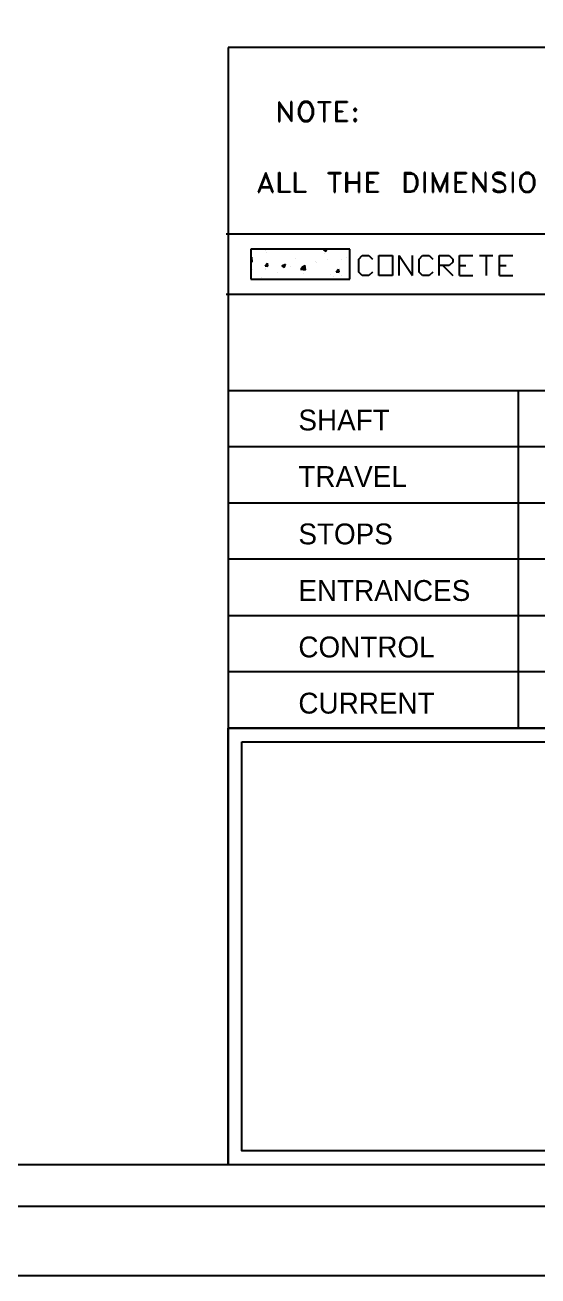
# Model space of a CAD drawing. Header units: millimetres. Extents: x -23396 to 106750, y 116 to 66281.
# Drawn here: x 34447 to 38140, y 116 to 9118 of the extents above; entities that cross this region are included whole.
import ezdxf

# ---------------------------------------------------------------- set-up
doc = ezdxf.new("R2010")
doc.units = ezdxf.units.MM

msp = doc.modelspace()

# ---------------------------------------------------------------- linework, layer by layer
at = {"color": 0}
for p, q in [((35908.545, 8955.947), (35908.545, 915.539)), ((44008.845, 8955.897), (35908.545, 8955.897)), ((36361.695, 8443.747), (36274.745, 8566.447)), ((36274.745, 8566.447), (36274.745, 8424.647)), ((36367.895, 8566.447), (36361.695, 8566.447)), ((36361.695, 8566.447), (36361.695, 8443.747)), ((36367.895, 8424.647), (36367.895, 8566.447)), ((36442.145, 8560.147), (36429.445, 8545.297)), ((36463.145, 8560.147), (36441.795, 8551.647)), ((36456.945, 8566.547), (36442.145, 8560.147)), ((36482.345, 8566.547), (36456.945, 8566.547)), ((36475.845, 8560.147), (36463.145, 8560.147)), ((36496.995, 8551.647), (36475.845, 8560.147)), ((36496.995, 8560.147), (36482.345, 8566.547)), ((36509.845, 8545.297), (36496.995, 8560.147)), ((36556.245, 8560.147), (36556.245, 8566.447)), ((36556.245, 8566.447), (36645.145, 8566.447)), ((36645.145, 8560.147), (36556.245, 8560.147)), ((36598.395, 8560.147), (36598.395, 8424.647)), ((36604.745, 8424.647), (36604.745, 8560.147)), ((36645.145, 8566.447), (36645.145, 8560.147)), ((36685.395, 8566.447), (36685.395, 8424.647)), ((36685.545, 8566.547), (36765.795, 8566.547)), ((36691.745, 8560.147), (36691.745, 8430.997)), ((36765.795, 8560.147), (36691.895, 8560.147)), ((36765.795, 8566.547), (36765.795, 8560.147)), ((36281.245, 8424.647), (36281.245, 8545.297)), ((36281.245, 8545.297), (36367.895, 8424.647)), ((36423.095, 8532.647), (36416.745, 8511.497)), ((36416.745, 8511.497), (36416.745, 8477.597)), ((36416.745, 8477.597), (36423.095, 8458.547)), ((36429.245, 8532.647), (36422.895, 8511.397)), ((36422.895, 8511.397), (36422.895, 8477.597)), ((36422.895, 8477.597), (36429.245, 8458.497)), ((36429.445, 8545.297), (36423.095, 8532.647)), ((36441.795, 8551.647), (36429.245, 8532.647)), ((36509.695, 8532.647), (36496.995, 8551.647)), ((36516.045, 8511.397), (36509.695, 8532.647)), ((36509.695, 8458.497), (36516.045, 8477.597)), ((36516.195, 8532.647), (36509.845, 8545.297)), ((36516.045, 8477.597), (36516.045, 8511.397)), ((36524.695, 8511.497), (36516.195, 8532.647)), ((36516.195, 8458.547), (36524.695, 8477.597)), ((36524.695, 8477.597), (36524.695, 8511.497)), ((36691.545, 8498.747), (36731.945, 8498.747)), ((36731.945, 8492.397), (36691.545, 8492.397)), ((36731.945, 8498.747), (36731.945, 8492.397)), ((36820.645, 8517.747), (36814.295, 8511.397)), ((36814.295, 8511.397), (36814.295, 8505.047)), ((36814.295, 8505.047), (36820.645, 8498.747)), ((36826.995, 8517.747), (36820.645, 8517.747)), ((36820.645, 8511.397), (36820.645, 8505.047)), ((36826.995, 8511.397), (36820.645, 8511.397)), ((36820.645, 8505.047), (36826.995, 8505.047)), ((36820.645, 8498.747), (36826.995, 8498.747)), ((36833.345, 8511.397), (36826.995, 8517.747)), ((36826.995, 8505.047), (36826.995, 8511.397)), ((36826.995, 8498.747), (36833.345, 8505.047)), ((36833.345, 8505.047), (36833.345, 8511.397)), ((36274.745, 8424.647), (36281.245, 8424.647)), ((36423.095, 8458.547), (36429.445, 8443.747)), ((36429.245, 8458.497), (36441.795, 8437.347)), ((36429.445, 8443.747), (36442.145, 8431.047)), ((36441.795, 8437.347), (36463.145, 8430.997)), ((36442.145, 8431.047), (36456.945, 8424.647)), ((36456.945, 8424.647), (36482.345, 8424.647)), ((36463.145, 8430.997), (36475.845, 8430.997)), ((36475.845, 8430.997), (36496.995, 8437.347)), ((36482.345, 8424.647), (36496.995, 8431.047)), ((36496.995, 8437.347), (36509.695, 8458.497)), ((36496.995, 8431.047), (36509.845, 8443.747)), ((36509.845, 8443.747), (36516.195, 8458.547)), ((36598.395, 8424.647), (36604.745, 8424.647)), ((36765.795, 8424.647), (36685.545, 8424.647)), ((36691.895, 8430.997), (36765.795, 8430.997)), ((36765.795, 8430.997), (36765.795, 8424.647)), ((36820.645, 8443.697), (36814.295, 8437.347)), ((36814.295, 8437.347), (36814.295, 8430.997)), ((36814.295, 8430.997), (36820.645, 8424.647)), ((36826.995, 8443.697), (36820.645, 8443.697)), ((36820.645, 8437.347), (36820.645, 8430.997)), ((36826.995, 8437.347), (36820.645, 8437.347)), ((36820.645, 8430.997), (36826.995, 8430.997)), ((36820.645, 8424.647), (36826.995, 8424.647)), ((36833.345, 8437.347), (36826.995, 8443.697)), ((36826.995, 8430.997), (36826.995, 8437.347)), ((36826.995, 8424.647), (36833.345, 8430.997)), ((36833.345, 8430.997), (36833.345, 8437.347)), ((36179.495, 8056.397), (36124.645, 7914.597)), ((36133.095, 7914.597), (36179.495, 8035.247)), ((36232.595, 7914.597), (36179.495, 8056.397)), ((36179.495, 8035.247), (36226.245, 7914.597)), ((36274.895, 7914.597), (36274.895, 8056.397)), ((36274.895, 8056.397), (36281.245, 8056.397)), ((36281.245, 8056.397), (36281.245, 7920.897)), ((36389.045, 7914.497), (36389.045, 8056.397)), ((36389.045, 8056.397), (36395.395, 8056.397)), ((36395.395, 8056.397), (36395.395, 7920.897)), ((36632.445, 8047.897), (36632.445, 8056.397)), ((36632.445, 8056.397), (36719.245, 8056.397)), ((36719.245, 8047.897), (36632.445, 8047.897)), ((36672.695, 8047.897), (36672.695, 7914.497)), ((36679.045, 7914.497), (36679.045, 8047.897)), ((36719.245, 8056.397), (36719.245, 8047.897)), ((36759.445, 7914.597), (36759.445, 8056.397)), ((36759.445, 8056.397), (36765.795, 8056.397)), ((36765.795, 8056.397), (36765.795, 7914.597)), ((36854.695, 8056.397), (36848.345, 8056.397)), ((36848.345, 8056.397), (36848.345, 7914.497)), ((36854.695, 7914.497), (36854.695, 8056.397)), ((36907.645, 8056.397), (36907.645, 7914.497)), ((36907.645, 8056.297), (36990.195, 8056.297)), ((36990.195, 8047.897), (36913.795, 8047.897)), ((36913.995, 8047.897), (36913.995, 7920.847)), ((36990.195, 8056.297), (36990.195, 8047.897)), ((37178.395, 8056.397), (37224.945, 8056.397)), ((37178.395, 8056.297), (37178.395, 7914.497)), ((37184.745, 8047.897), (37225.145, 8047.897)), ((37185.095, 8047.897), (37185.095, 7920.897)), ((37224.945, 8056.397), (37246.295, 8047.897)), ((37225.145, 8047.897), (37246.095, 8041.497)), ((37246.095, 8041.497), (37252.645, 8035.147)), ((37246.295, 8047.897), (37258.995, 8035.147)), ((37252.645, 8035.147), (37258.795, 8022.497)), ((37258.795, 8022.497), (37265.145, 8001.347)), ((37258.995, 8035.147), (37265.145, 8022.497)), ((37265.145, 8022.497), (37271.495, 8001.347)), ((37326.745, 8056.397), (37320.545, 8056.397)), ((37320.545, 8056.397), (37320.545, 7914.597)), ((37326.745, 7914.597), (37326.745, 8056.397)), ((37434.695, 7933.597), (37379.645, 8056.397)), ((37379.645, 8056.397), (37379.645, 7914.497)), ((37387.945, 7914.497), (37387.945, 8022.497)), ((37387.945, 8022.497), (37434.695, 7914.497)), ((37487.595, 8056.397), (37434.695, 7933.597)), ((37434.695, 7914.497), (37481.245, 8022.497)), ((37481.245, 8022.497), (37481.245, 7914.497)), ((37487.595, 7914.497), (37487.595, 8056.397)), ((37542.645, 8056.397), (37542.645, 7914.597)), ((37542.645, 8056.297), (37622.895, 8056.297)), ((37622.895, 8047.847), (37548.795, 8047.847)), ((37548.995, 8047.897), (37548.995, 7920.897)), ((37622.895, 8056.297), (37622.895, 8047.847)), ((37758.695, 7933.597), (37671.895, 8056.397)), ((37671.895, 8056.397), (37671.895, 7914.597)), ((37678.245, 7914.597), (37678.245, 8035.247)), ((37678.245, 8035.247), (37765.045, 7914.597)), ((37765.045, 8056.397), (37758.695, 8056.397)), ((37758.695, 8056.397), (37758.695, 7933.597)), ((37765.045, 7914.597), (37765.045, 8056.397)), ((37826.245, 8047.897), (37813.545, 8035.247)), ((37813.545, 8035.247), (37813.545, 8022.497)), ((37813.545, 8022.497), (37819.895, 8007.647)), ((37819.895, 8035.247), (37826.245, 8041.547)), ((37819.895, 8022.497), (37819.895, 8035.247)), ((37826.245, 8007.647), (37819.895, 8022.497)), ((37845.295, 8056.397), (37826.245, 8047.897)), ((37826.245, 8041.547), (37845.295, 8047.897)), ((37872.845, 8056.397), (37845.295, 8056.397)), ((37845.295, 8047.897), (37872.845, 8047.897)), ((37893.995, 8047.897), (37872.845, 8056.397)), ((37872.845, 8047.897), (37887.645, 8041.547)), ((37887.645, 8041.547), (37893.995, 8035.247)), ((37906.695, 8035.247), (37893.995, 8047.897)), ((37893.995, 8035.247), (37906.695, 8035.247)), ((37961.545, 8056.397), (37955.395, 8056.397)), ((37955.395, 8056.397), (37955.395, 7914.497)), ((37961.545, 7914.497), (37961.545, 8056.397)), ((38014.645, 8022.497), (38008.445, 8001.347)), ((38020.995, 8035.247), (38014.645, 8022.497)), ((38020.995, 8022.547), (38014.645, 8001.347)), ((38035.795, 8047.897), (38020.995, 8035.247)), ((38035.995, 8041.547), (38020.995, 8022.547)), ((38048.495, 8056.397), (38035.795, 8047.897)), ((38055.045, 8047.897), (38035.995, 8041.547)), ((38076.195, 8056.397), (38048.495, 8056.397)), ((38069.845, 8047.897), (38055.045, 8047.897)), ((38088.745, 8041.547), (38069.845, 8047.897)), ((38088.745, 8047.897), (38076.195, 8056.397)), ((38103.545, 8035.247), (38088.745, 8047.897)), ((38103.695, 8022.547), (38088.745, 8041.547)), ((38109.895, 8022.497), (38103.545, 8035.247)), ((38110.045, 8001.347), (38103.695, 8022.547)), ((38116.245, 8001.347), (38109.895, 8022.497)), ((36139.095, 7948.397), (36219.545, 7948.397)), ((36145.445, 7954.747), (36213.195, 7954.747)), ((36765.795, 7988.647), (36848.345, 7988.647)), ((36765.795, 7982.297), (36848.345, 7982.297)), ((36913.795, 7988.547), (36956.145, 7988.547)), ((36956.145, 7982.247), (36913.795, 7982.247)), ((36956.145, 7988.547), (36956.145, 7982.247)), ((37246.095, 7927.197), (37225.145, 7920.847)), ((37252.645, 7933.597), (37246.095, 7927.197)), ((37258.995, 7933.597), (37246.295, 7920.847)), ((37258.795, 7948.397), (37252.645, 7933.597)), ((37265.145, 7967.447), (37258.795, 7948.397)), ((37265.145, 7948.397), (37258.995, 7933.597)), ((37265.145, 8001.347), (37265.145, 7967.447)), ((37271.495, 7967.447), (37265.145, 7948.397)), ((37271.495, 8001.347), (37271.495, 7967.447)), ((37548.995, 7988.647), (37589.345, 7988.647)), ((37589.345, 7982.297), (37548.995, 7982.297)), ((37589.345, 7988.647), (37589.345, 7982.297)), ((37813.545, 7933.597), (37826.245, 7920.897)), ((37826.245, 7933.597), (37813.545, 7933.597)), ((37819.895, 8007.647), (37826.245, 8001.347)), ((37838.945, 8001.347), (37826.245, 8007.647)), ((37826.245, 8001.347), (37838.945, 7994.997)), ((37832.595, 7927.247), (37826.245, 7933.597)), ((37845.295, 7920.897), (37832.595, 7927.247)), ((37872.845, 7988.647), (37838.945, 8001.347)), ((37838.945, 7994.997), (37872.845, 7982.297)), ((37887.645, 7982.297), (37872.845, 7988.647)), ((37872.845, 7982.297), (37887.645, 7973.847)), ((37893.995, 7927.247), (37872.845, 7920.897)), ((37900.345, 7967.447), (37887.645, 7982.297)), ((37887.645, 7973.847), (37893.995, 7967.447)), ((37893.995, 7967.447), (37900.345, 7954.747)), ((37893.995, 7920.897), (37906.695, 7933.597)), ((37900.345, 7933.597), (37893.995, 7927.247)), ((37906.695, 7954.747), (37900.345, 7967.447)), ((37900.345, 7954.747), (37900.345, 7933.597)), ((37906.695, 7933.597), (37906.695, 7954.747)), ((38008.445, 8001.347), (38008.445, 7967.497)), ((38008.445, 7967.497), (38014.645, 7948.397)), ((38014.645, 8001.347), (38014.645, 7967.497)), ((38014.645, 7967.497), (38020.995, 7948.397)), ((38014.645, 7948.397), (38020.995, 7933.597)), ((38020.995, 7948.397), (38035.995, 7927.247)), ((38020.995, 7933.597), (38035.795, 7920.897)), ((38035.995, 7927.247), (38055.045, 7920.897)), ((38069.845, 7920.897), (38088.745, 7927.247)), ((38088.745, 7927.247), (38103.695, 7948.397)), ((38088.745, 7920.897), (38103.545, 7933.597)), ((38103.545, 7933.597), (38109.895, 7948.397)), ((38103.695, 7948.397), (38110.045, 7967.497)), ((38109.895, 7948.397), (38116.245, 7967.497)), ((38110.045, 7967.497), (38110.045, 8001.347)), ((38116.245, 7967.497), (38116.245, 8001.347)), ((36124.645, 7914.597), (36133.095, 7914.597)), ((36226.245, 7914.597), (36232.595, 7914.597)), ((36355.195, 7914.597), (36274.895, 7914.597)), ((36281.245, 7920.897), (36355.195, 7920.897)), ((36355.195, 7920.897), (36355.195, 7914.597)), ((36469.495, 7914.497), (36389.045, 7914.497)), ((36395.395, 7920.897), (36469.495, 7920.897)), ((36469.495, 7920.897), (36469.495, 7914.497)), ((36672.695, 7914.497), (36679.045, 7914.497)), ((36765.795, 7914.597), (36759.445, 7914.597)), ((36848.345, 7914.497), (36854.695, 7914.497)), ((36990.195, 7914.497), (36907.645, 7914.497)), ((36913.795, 7920.897), (36990.195, 7920.897)), ((36990.195, 7920.897), (36990.195, 7914.497)), ((37224.945, 7914.497), (37178.395, 7914.497)), ((37225.145, 7920.847), (37184.745, 7920.847)), ((37246.295, 7920.847), (37224.945, 7914.497)), ((37320.545, 7914.597), (37326.745, 7914.597)), ((37379.645, 7914.497), (37387.945, 7914.497)), ((37481.245, 7914.497), (37487.595, 7914.497)), ((37622.895, 7914.497), (37542.645, 7914.497)), ((37548.795, 7920.847), (37622.895, 7920.847)), ((37622.895, 7920.847), (37622.895, 7914.497)), ((37671.895, 7914.597), (37678.245, 7914.597)), ((37826.245, 7920.897), (37845.295, 7914.497)), ((37872.845, 7920.897), (37845.295, 7920.897)), ((37845.295, 7914.497), (37872.845, 7914.497)), ((37872.845, 7914.497), (37893.995, 7920.897)), ((37955.395, 7914.497), (37961.545, 7914.497)), ((38035.795, 7920.897), (38048.495, 7914.597)), ((38048.495, 7914.597), (38076.195, 7914.597)), ((38055.045, 7920.897), (38069.845, 7920.897)), ((38076.195, 7914.597), (38088.745, 7920.897)), ((44008.845, 7611.847), (35895.695, 7611.847)), ((36784.845, 7506.047), (36071.695, 7506.047)), ((36071.695, 7506.047), (36071.695, 7290.147)), ((36179.645, 7497.597), (36179.645, 7497.597)), ((36183.545, 7478.497), (36183.545, 7478.497)), ((36363.645, 7501.797), (36363.645, 7501.797)), ((36607.045, 7506.047), (36596.495, 7499.647)), ((36596.495, 7499.647), (36613.595, 7489.097)), ((36600.895, 7474.297), (36600.895, 7474.297)), ((36613.395, 7489.097), (36619.745, 7506.047)), ((36784.845, 7290.147), (36784.845, 7506.047)), ((36071.695, 7440.447), (36080.195, 7446.797)), ((36071.695, 7415.047), (36082.145, 7412.897)), ((36082.145, 7412.897), (36080.195, 7446.747)), ((36175.245, 7385.397), (36192.195, 7404.447)), ((36175.245, 7385.347), (36196.245, 7383.197)), ((36183.545, 7402.297), (36183.545, 7402.297)), ((36196.245, 7383.197), (36191.995, 7404.447)), ((36295.895, 7385.397), (36321.295, 7395.947)), ((36295.895, 7385.397), (36312.845, 7372.647)), ((36310.745, 7385.397), (36310.745, 7385.397)), ((36312.845, 7372.647), (36321.295, 7395.947)), ((36359.395, 7383.197), (36359.395, 7383.197)), ((36391.145, 7438.347), (36391.145, 7438.347)), ((36431.545, 7362.147), (36448.495, 7383.297)), ((36433.495, 7359.997), (36460.995, 7389.597)), ((36452.545, 7359.997), (36448.145, 7383.297)), ((36465.045, 7355.697), (36460.845, 7389.597)), ((36534.895, 7414.997), (36534.895, 7414.997)), ((36543.545, 7408.647), (36543.545, 7408.647)), ((36624.145, 7427.697), (36624.145, 7427.697)), ((36727.545, 7434.047), (36727.545, 7434.047)), ((36759.445, 7444.647), (36759.445, 7444.647)), ((36850.295, 7434.047), (36873.745, 7459.497)), ((36850.295, 7338.847), (36850.295, 7434.047)), ((36873.745, 7459.497), (36922.445, 7459.497)), ((36922.445, 7459.497), (36947.845, 7434.047)), ((36994.595, 7315.547), (36994.595, 7459.497)), ((36994.595, 7459.497), (37091.945, 7459.497)), ((37091.945, 7459.497), (37091.945, 7315.547)), ((37140.445, 7315.547), (37140.445, 7459.497)), ((37140.445, 7459.497), (37235.695, 7315.547)), ((37235.695, 7315.547), (37235.695, 7459.497)), ((37284.195, 7434.047), (37307.695, 7459.397)), ((37284.195, 7338.847), (37284.195, 7434.047)), ((37307.695, 7459.397), (37356.195, 7459.397)), ((37356.195, 7459.397), (37381.745, 7434.047)), ((37428.345, 7315.547), (37428.345, 7459.497)), ((37428.345, 7459.497), (37500.445, 7459.497)), ((37500.445, 7387.497), (37428.345, 7387.497)), ((37453.745, 7387.497), (37525.695, 7315.547)), ((37500.445, 7459.497), (37525.695, 7434.047)), ((37525.695, 7410.747), (37500.445, 7387.497)), ((37525.695, 7434.047), (37525.695, 7410.747)), ((37574.395, 7315.447), (37574.395, 7459.497)), ((37574.395, 7459.497), (37669.445, 7459.497)), ((37574.395, 7387.497), (37620.945, 7387.497)), ((37718.295, 7459.497), (37813.545, 7459.497)), ((37766.995, 7459.497), (37766.995, 7315.547)), ((37862.395, 7315.547), (37862.395, 7459.497)), ((37862.395, 7459.497), (37959.595, 7459.497)), ((37862.395, 7387.547), (37910.945, 7387.547)), ((36071.545, 7347.247), (36071.545, 7347.247)), ((36086.545, 7355.797), (36086.545, 7355.797)), ((36147.745, 7298.597), (36147.745, 7298.597)), ((36175.245, 7368.447), (36175.245, 7368.447)), ((36179.645, 7359.997), (36179.645, 7359.997)), ((36262.045, 7338.847), (36262.045, 7338.847)), ((36431.195, 7362.047), (36452.545, 7359.997)), ((36433.295, 7359.997), (36465.045, 7355.697)), ((36452.545, 7330.347), (36452.545, 7330.347)), ((36643.045, 7321.897), (36643.045, 7321.897)), ((36666.345, 7304.947), (36666.345, 7304.947)), ((36687.495, 7340.897), (36704.245, 7359.997)), ((36687.495, 7340.897), (36708.645, 7338.847)), ((36708.645, 7338.847), (36704.245, 7359.997)), ((36723.645, 7315.547), (36723.645, 7315.547)), ((36873.745, 7315.547), (36850.295, 7338.847)), ((36922.445, 7315.547), (36873.745, 7315.547)), ((36947.845, 7338.847), (36922.445, 7315.547)), ((37091.945, 7315.547), (36994.595, 7315.547)), ((37307.695, 7315.547), (37284.195, 7338.847)), ((37356.195, 7315.547), (37307.695, 7315.547)), ((37381.745, 7338.847), (37356.195, 7315.547)), ((37574.395, 7315.447), (37669.445, 7315.447)), ((37862.395, 7315.547), (37959.595, 7315.547)), ((36071.695, 7290.147), (36784.845, 7290.147)), ((36338.245, 7290.147), (36338.245, 7290.147)), ((44008.845, 7177.947), (35895.695, 7177.947)), ((44008.845, 7177.947), (35908.545, 7177.947)), ((44008.845, 6486.539), (35908.545, 6486.539)), ((37997.895, 6486.539), (37997.895, 4058.784)), ((44008.845, 6082.289), (35908.545, 6082.289)), ((44008.845, 5678.039), (35908.545, 5678.039)), ((44008.845, 5273.714), (35908.545, 5273.714)), ((44008.845, 4867.334), (35908.545, 4867.334)), ((44008.845, 4463.034), (35908.545, 4463.034)), ((44008.845, 4058.784), (35908.545, 4058.784)), ((44008.845, 915.539), (1011.055, 915.539))]:
    msp.add_line(p, q, dxfattribs=at)
at = {"linetype": 'Continuous'}
for points in [[(211.055, 31714.889), (44808.845, 31714.889), (44808.845, 115.539), (211.055, 115.539)], [(711.055, 31214.889), (44308.845, 31214.889), (44308.845, 615.539), (711.055, 615.539)], [(1011.055, 30914.889), (44008.845, 30914.889), (44008.845, 915.539), (1011.055, 915.539)], [(35908.545, 4058.784), (44008.845, 4058.784), (44008.845, 915.539), (35908.545, 915.539)], [(36008.545, 3958.784), (43908.845, 3958.784), (43908.845, 1015.539), (36008.545, 1015.539)]]:
    msp.add_lwpolyline(points, close=True, dxfattribs=at)

# ---------------------------------------------------------------- texts
at = {"linetype": 'Continuous', "char_height": 150, "attachment_point": 1}
for s, insert in [('SHAFT ', (36414.974, 6350.586)), ('TRAVEL', (36414.974, 5943.532)), ('STOPS', (36414.974, 5530.663)), ('ENTRANCES', (36414.974, 5123.608)), ('CONTROL', (36414.974, 4717.228)), ('CURRENT', (36414.974, 4312.928))]:
    msp.add_mtext_dynamic_manual_height_columns(s, width=448.71601, gutter_width=536.653, heights=[150], dxfattribs=dict(at, insert=insert))

doc.saveas('drawing.dxf')
